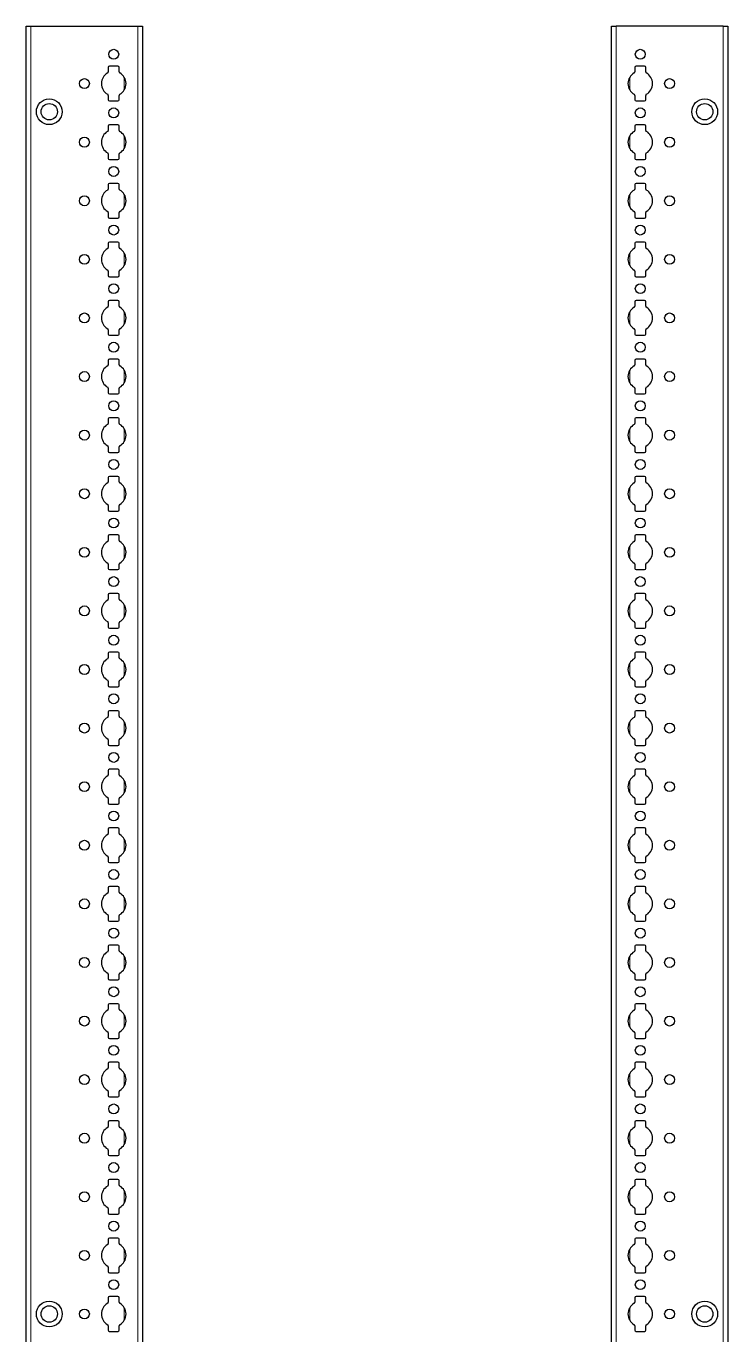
# Model space of a CAD drawing. Header units: millimetres. Extents: x -199 to 3061, y -2447 to 1507.
# Drawn here: x 2762 to 3061, y -311 to 247 of the extents above; entities that cross this region are included whole.
import ezdxf

# ---------------------------------------------------------------- set-up
doc = ezdxf.new("R2010")
doc.units = ezdxf.units.MM

msp = doc.modelspace()

# ---------------------------------------------------------------- linework, layer by layer
at = {"color": 7, "linetype": 'Continuous', "lineweight": 25}
for p, q in [((2761.56, -851.79), (2761.56, 247.21)), ((2761.56, 247.21), (2763.56, 247.21)), ((2763.56, 247.21), (2809.26, 247.21)), ((2809.26, 247.21), (2811.26, 247.21)), ((2811.26, 247.21), (2811.26, -851.79)), ((3011.26, -851.79), (3011.26, 247.21)), ((3011.26, 247.21), (3013.26, 247.21)), ((3058.96, 247.21), (3013.26, 247.21)), ((3058.96, 247.21), (3060.96, 247.21)), ((3060.96, 247.21), (3060.96, -851.79)), ((2796.61, 229.61), (2796.61, 227.73)), ((2800.71, 230.11), (2797.11, 230.11)), ((2801.21, 227.73), (2801.21, 229.61)), ((3021.31, 229.61), (3021.31, 227.73)), ((3025.41, 230.11), (3021.81, 230.11)), ((3025.91, 227.73), (3025.91, 229.61)), ((2796.61, 217.68), (2796.61, 215.81)), ((2797.11, 215.31), (2800.71, 215.31)), ((2801.21, 215.81), (2801.21, 217.68)), ((3021.31, 217.68), (3021.31, 215.81)), ((3021.81, 215.31), (3025.41, 215.31)), ((3025.91, 215.81), (3025.91, 217.68)), ((2796.61, 204.61), (2796.61, 202.73)), ((2800.71, 205.11), (2797.11, 205.11)), ((2801.21, 202.73), (2801.21, 204.61)), ((3021.31, 204.61), (3021.31, 202.73)), ((3025.41, 205.11), (3021.81, 205.11)), ((3025.91, 202.73), (3025.91, 204.61)), ((2796.61, 192.68), (2796.61, 190.81)), ((2797.11, 190.31), (2800.71, 190.31)), ((2801.21, 190.81), (2801.21, 192.68)), ((3021.31, 192.68), (3021.31, 190.81)), ((3021.81, 190.31), (3025.41, 190.31)), ((3025.91, 190.81), (3025.91, 192.68)), ((2796.61, 179.61), (2796.61, 177.73)), ((2800.71, 180.11), (2797.11, 180.11)), ((2801.21, 177.73), (2801.21, 179.61)), ((3021.31, 179.61), (3021.31, 177.73)), ((3025.41, 180.11), (3021.81, 180.11)), ((3025.91, 177.73), (3025.91, 179.61)), ((2796.61, 167.68), (2796.61, 165.81)), ((2801.21, 165.81), (2801.21, 167.68)), ((3021.31, 167.68), (3021.31, 165.81)), ((3025.91, 165.81), (3025.91, 167.68)), ((2797.11, 165.31), (2800.71, 165.31)), ((3021.81, 165.31), (3025.41, 165.31)), ((2796.61, 154.61), (2796.61, 152.73)), ((2800.71, 155.11), (2797.11, 155.11)), ((2801.21, 152.73), (2801.21, 154.61)), ((3021.31, 154.61), (3021.31, 152.73)), ((3025.41, 155.11), (3021.81, 155.11)), ((3025.91, 152.73), (3025.91, 154.61)), ((2796.61, 142.68), (2796.61, 140.81)), ((2797.11, 140.31), (2800.71, 140.31)), ((2801.21, 140.81), (2801.21, 142.68)), ((3021.31, 142.68), (3021.31, 140.81)), ((3021.81, 140.31), (3025.41, 140.31)), ((3025.91, 140.81), (3025.91, 142.68)), ((2796.61, 129.61), (2796.61, 127.73)), ((2800.71, 130.11), (2797.11, 130.11)), ((2801.21, 127.73), (2801.21, 129.61)), ((3021.31, 129.61), (3021.31, 127.73)), ((3025.41, 130.11), (3021.81, 130.11)), ((3025.91, 127.73), (3025.91, 129.61)), ((2796.61, 117.68), (2796.61, 115.81)), ((2801.21, 115.81), (2801.21, 117.68)), ((3021.31, 117.68), (3021.31, 115.81)), ((3025.91, 115.81), (3025.91, 117.68)), ((2797.11, 115.31), (2800.71, 115.31)), ((3021.81, 115.31), (3025.41, 115.31)), ((2796.61, 104.61), (2796.61, 102.73)), ((2800.71, 105.11), (2797.11, 105.11)), ((2801.21, 102.73), (2801.21, 104.61)), ((3021.31, 104.61), (3021.31, 102.73)), ((3025.41, 105.11), (3021.81, 105.11)), ((3025.91, 102.73), (3025.91, 104.61)), ((2796.61, 92.68), (2796.61, 90.81)), ((2797.11, 90.31), (2800.71, 90.31)), ((2801.21, 90.81), (2801.21, 92.68)), ((3021.31, 92.68), (3021.31, 90.81)), ((3021.81, 90.31), (3025.41, 90.31)), ((3025.91, 90.81), (3025.91, 92.68)), ((2796.61, 79.61), (2796.61, 77.73)), ((2800.71, 80.11), (2797.11, 80.11)), ((2801.21, 77.73), (2801.21, 79.61)), ((3021.31, 79.61), (3021.31, 77.73)), ((3025.41, 80.11), (3021.81, 80.11)), ((3025.91, 77.73), (3025.91, 79.61)), ((2796.61, 67.68), (2796.61, 65.81)), ((2801.21, 65.81), (2801.21, 67.68)), ((3021.31, 67.68), (3021.31, 65.81)), ((3025.91, 65.81), (3025.91, 67.68)), ((2797.11, 65.31), (2800.71, 65.31)), ((3021.81, 65.31), (3025.41, 65.31)), ((2796.61, 54.61), (2796.61, 52.73)), ((2800.71, 55.11), (2797.11, 55.11)), ((2801.21, 52.73), (2801.21, 54.61)), ((3021.31, 54.61), (3021.31, 52.73)), ((3025.41, 55.11), (3021.81, 55.11)), ((3025.91, 52.73), (3025.91, 54.61)), ((2796.61, 42.68), (2796.61, 40.81)), ((2797.11, 40.31), (2800.71, 40.31)), ((2801.21, 40.81), (2801.21, 42.68)), ((3021.31, 42.68), (3021.31, 40.81)), ((3021.81, 40.31), (3025.41, 40.31)), ((3025.91, 40.81), (3025.91, 42.68)), ((2796.61, 29.61), (2796.61, 27.73)), ((2800.71, 30.11), (2797.11, 30.11)), ((2801.21, 27.73), (2801.21, 29.61)), ((3021.31, 29.61), (3021.31, 27.73)), ((3025.41, 30.11), (3021.81, 30.11)), ((3025.91, 27.73), (3025.91, 29.61)), ((2796.61, 17.68), (2796.61, 15.81)), ((2801.21, 15.81), (2801.21, 17.68)), ((3021.31, 17.68), (3021.31, 15.81)), ((3025.91, 15.81), (3025.91, 17.68)), ((2797.11, 15.31), (2800.71, 15.31)), ((3021.81, 15.31), (3025.41, 15.31)), ((2796.61, 4.61), (2796.61, 2.73)), ((2800.71, 5.11), (2797.11, 5.11)), ((2801.21, 2.73), (2801.21, 4.61)), ((3021.31, 4.61), (3021.31, 2.73)), ((3025.41, 5.11), (3021.81, 5.11)), ((3025.91, 2.73), (3025.91, 4.61)), ((2796.61, -7.32), (2796.61, -9.19)), ((2797.11, -9.69), (2800.71, -9.69)), ((2801.21, -9.19), (2801.21, -7.32)), ((3021.31, -7.32), (3021.31, -9.19)), ((3021.81, -9.69), (3025.41, -9.69)), ((3025.91, -9.19), (3025.91, -7.32)), ((2796.61, -20.39), (2796.61, -22.27)), ((2800.71, -19.89), (2797.11, -19.89)), ((2801.21, -22.27), (2801.21, -20.39)), ((3021.31, -20.39), (3021.31, -22.27)), ((3025.41, -19.89), (3021.81, -19.89)), ((3025.91, -22.27), (3025.91, -20.39)), ((2796.61, -32.32), (2796.61, -34.19)), ((2801.21, -34.19), (2801.21, -32.32)), ((3021.31, -32.32), (3021.31, -34.19)), ((3025.91, -34.19), (3025.91, -32.32)), ((2797.11, -34.69), (2800.71, -34.69)), ((3021.81, -34.69), (3025.41, -34.69)), ((2796.61, -45.39), (2796.61, -47.27)), ((2800.71, -44.89), (2797.11, -44.89)), ((2801.21, -47.27), (2801.21, -45.39)), ((3021.31, -45.39), (3021.31, -47.27)), ((3025.41, -44.89), (3021.81, -44.89)), ((3025.91, -47.27), (3025.91, -45.39)), ((2796.61, -57.32), (2796.61, -59.19)), ((2797.11, -59.69), (2800.71, -59.69)), ((2801.21, -59.19), (2801.21, -57.32)), ((3021.31, -57.32), (3021.31, -59.19)), ((3021.81, -59.69), (3025.41, -59.69)), ((3025.91, -59.19), (3025.91, -57.32)), ((2796.61, -70.39), (2796.61, -72.27)), ((2800.71, -69.89), (2797.11, -69.89)), ((2801.21, -72.27), (2801.21, -70.39)), ((3021.31, -70.39), (3021.31, -72.27)), ((3025.41, -69.89), (3021.81, -69.89)), ((3025.91, -72.27), (3025.91, -70.39)), ((2796.61, -82.32), (2796.61, -84.19)), ((2801.21, -84.19), (2801.21, -82.32)), ((3021.31, -82.32), (3021.31, -84.19)), ((3025.91, -84.19), (3025.91, -82.32)), ((2797.11, -84.69), (2800.71, -84.69)), ((3021.81, -84.69), (3025.41, -84.69)), ((2800.71, -94.89), (2797.11, -94.89)), ((3025.41, -94.89), (3021.81, -94.89)), ((2796.61, -95.39), (2796.61, -97.27)), ((2801.21, -97.27), (2801.21, -95.39)), ((3021.31, -95.39), (3021.31, -97.27)), ((3025.91, -97.27), (3025.91, -95.39)), ((2796.61, -107.32), (2796.61, -109.19)), ((2797.11, -109.69), (2800.71, -109.69)), ((2801.21, -109.19), (2801.21, -107.32)), ((3021.31, -107.32), (3021.31, -109.19)), ((3021.81, -109.69), (3025.41, -109.69)), ((3025.91, -109.19), (3025.91, -107.32)), ((2796.61, -120.39), (2796.61, -122.27)), ((2800.71, -119.89), (2797.11, -119.89)), ((2801.21, -122.27), (2801.21, -120.39)), ((3021.31, -120.39), (3021.31, -122.27)), ((3025.41, -119.89), (3021.81, -119.89)), ((3025.91, -122.27), (3025.91, -120.39)), ((2796.61, -132.32), (2796.61, -134.19)), ((2801.21, -134.19), (2801.21, -132.32)), ((3021.31, -132.32), (3021.31, -134.19)), ((3025.91, -134.19), (3025.91, -132.32)), ((2797.11, -134.69), (2800.71, -134.69)), ((3021.81, -134.69), (3025.41, -134.69)), ((2800.71, -144.89), (2797.11, -144.89)), ((3025.41, -144.89), (3021.81, -144.89)), ((2796.61, -145.39), (2796.61, -147.27)), ((2801.21, -147.27), (2801.21, -145.39)), ((3021.31, -145.39), (3021.31, -147.27)), ((3025.91, -147.27), (3025.91, -145.39)), ((2796.61, -157.32), (2796.61, -159.19)), ((2797.11, -159.69), (2800.71, -159.69)), ((2801.21, -159.19), (2801.21, -157.32)), ((3021.31, -157.32), (3021.31, -159.19)), ((3021.81, -159.69), (3025.41, -159.69)), ((3025.91, -159.19), (3025.91, -157.32)), ((2796.61, -170.39), (2796.61, -172.27)), ((2800.71, -169.89), (2797.11, -169.89)), ((2801.21, -172.27), (2801.21, -170.39)), ((3021.31, -170.39), (3021.31, -172.27)), ((3025.41, -169.89), (3021.81, -169.89)), ((3025.91, -172.27), (3025.91, -170.39)), ((2796.61, -182.32), (2796.61, -184.19)), ((2801.21, -184.19), (2801.21, -182.32)), ((3021.31, -182.32), (3021.31, -184.19)), ((3025.91, -184.19), (3025.91, -182.32)), ((2797.11, -184.69), (2800.71, -184.69)), ((3021.81, -184.69), (3025.41, -184.69)), ((2796.61, -195.39), (2796.61, -197.27)), ((2800.71, -194.89), (2797.11, -194.89)), ((2801.21, -197.27), (2801.21, -195.39)), ((3021.31, -195.39), (3021.31, -197.27)), ((3025.41, -194.89), (3021.81, -194.89)), ((3025.91, -197.27), (3025.91, -195.39)), ((2796.61, -207.32), (2796.61, -209.19)), ((2797.11, -209.69), (2800.71, -209.69)), ((2801.21, -209.19), (2801.21, -207.32)), ((3021.31, -207.32), (3021.31, -209.19)), ((3021.81, -209.69), (3025.41, -209.69)), ((3025.91, -209.19), (3025.91, -207.32)), ((2796.61, -220.39), (2796.61, -222.27)), ((2800.71, -219.89), (2797.11, -219.89)), ((2801.21, -222.27), (2801.21, -220.39)), ((3021.31, -220.39), (3021.31, -222.27)), ((3025.41, -219.89), (3021.81, -219.89)), ((3025.91, -222.27), (3025.91, -220.39)), ((2796.61, -232.32), (2796.61, -234.19)), ((2801.21, -234.19), (2801.21, -232.32)), ((3021.31, -232.32), (3021.31, -234.19)), ((3025.91, -234.19), (3025.91, -232.32)), ((2797.11, -234.69), (2800.71, -234.69)), ((3021.81, -234.69), (3025.41, -234.69)), ((2796.61, -245.39), (2796.61, -247.27)), ((2800.71, -244.89), (2797.11, -244.89)), ((2801.21, -247.27), (2801.21, -245.39)), ((3021.31, -245.39), (3021.31, -247.27)), ((3025.41, -244.89), (3021.81, -244.89)), ((3025.91, -247.27), (3025.91, -245.39)), ((2796.61, -257.32), (2796.61, -259.19)), ((2797.11, -259.69), (2800.71, -259.69)), ((2801.21, -259.19), (2801.21, -257.32)), ((3021.31, -257.32), (3021.31, -259.19)), ((3021.81, -259.69), (3025.41, -259.69)), ((3025.91, -259.19), (3025.91, -257.32)), ((2796.61, -270.39), (2796.61, -272.27)), ((2800.71, -269.89), (2797.11, -269.89)), ((2801.21, -272.27), (2801.21, -270.39)), ((3021.31, -270.39), (3021.31, -272.27)), ((3025.41, -269.89), (3021.81, -269.89)), ((3025.91, -272.27), (3025.91, -270.39)), ((2796.61, -282.32), (2796.61, -284.19)), ((2797.11, -284.69), (2800.71, -284.69)), ((2801.21, -284.19), (2801.21, -282.32)), ((3021.31, -282.32), (3021.31, -284.19)), ((3021.81, -284.69), (3025.41, -284.69)), ((3025.91, -284.19), (3025.91, -282.32)), ((2796.61, -295.39), (2796.61, -297.27)), ((2800.71, -294.89), (2797.11, -294.89)), ((2801.21, -297.27), (2801.21, -295.39)), ((3021.31, -295.39), (3021.31, -297.27)), ((3025.41, -294.89), (3021.81, -294.89)), ((3025.91, -297.27), (3025.91, -295.39)), ((2796.61, -307.32), (2796.61, -309.19)), ((2797.11, -309.69), (2800.71, -309.69)), ((2801.21, -309.19), (2801.21, -307.32)), ((3021.31, -307.32), (3021.31, -309.19)), ((3021.81, -309.69), (3025.41, -309.69)), ((3025.91, -309.19), (3025.91, -307.32))]:
    msp.add_line(p, q, dxfattribs=at)
at = {"color": 8, "linetype": 'Continuous', "lineweight": 18}
for p, q in [((2763.56, 247.21), (2763.56, -851.79)), ((2809.26, -851.79), (2809.26, 247.21)), ((3013.26, 247.21), (3013.26, -851.79)), ((3058.96, -851.79), (3058.96, 247.21)), ((2803.41, 220), (2803.41, 225.41)), ((3019.11, 225.41), (3019.11, 220)), ((2803.41, 195), (2803.41, 200.41)), ((3019.11, 200.41), (3019.11, 195)), ((2803.41, 170), (2803.41, 175.41)), ((3019.11, 175.41), (3019.11, 170)), ((2803.41, 145), (2803.41, 150.41)), ((3019.11, 150.41), (3019.11, 145)), ((2803.41, 120), (2803.41, 125.41)), ((3019.11, 125.41), (3019.11, 120)), ((2803.41, 95), (2803.41, 100.41)), ((3019.11, 100.41), (3019.11, 95)), ((2803.41, 70), (2803.41, 75.41)), ((3019.11, 75.41), (3019.11, 70)), ((2803.41, 45), (2803.41, 50.41)), ((3019.11, 50.41), (3019.11, 45)), ((2803.41, 20), (2803.41, 25.41)), ((3019.11, 25.41), (3019.11, 20)), ((2803.41, -5), (2803.41, 0.41)), ((3019.11, 0.41), (3019.11, -5)), ((2803.41, -30), (2803.41, -24.59)), ((3019.11, -24.59), (3019.11, -30)), ((2803.41, -55), (2803.41, -49.59)), ((3019.11, -49.59), (3019.11, -55)), ((2803.41, -80), (2803.41, -74.59)), ((3019.11, -74.59), (3019.11, -80)), ((2803.41, -105), (2803.41, -99.59)), ((3019.11, -99.59), (3019.11, -105)), ((2803.41, -130), (2803.41, -124.59)), ((3019.11, -124.59), (3019.11, -130)), ((2803.41, -155), (2803.41, -149.59)), ((3019.11, -149.59), (3019.11, -155)), ((2803.41, -180), (2803.41, -174.59)), ((3019.11, -174.59), (3019.11, -180)), ((2803.41, -205), (2803.41, -199.59)), ((3019.11, -199.59), (3019.11, -205)), ((2803.41, -230), (2803.41, -224.59)), ((3019.11, -224.59), (3019.11, -230)), ((2803.41, -255), (2803.41, -249.59)), ((3019.11, -249.59), (3019.11, -255)), ((2803.41, -280), (2803.41, -274.59)), ((3019.11, -274.59), (3019.11, -280)), ((2803.41, -305), (2803.41, -299.59)), ((3019.11, -299.59), (3019.11, -305))]:
    msp.add_line(p, q, dxfattribs=at)
at = {"color": 7, "linetype": 'Continuous', "lineweight": 25}
for centre, radius in [((2798.91, 235.21), 2.12), ((3023.61, 235.21), 2.12), ((2786.41, 222.71), 2.12), ((3036.11, 222.71), 2.12), ((2771.41, 210.71), 5.5), ((2771.41, 210.71), 3.5), ((2798.91, 210.21), 2.12), ((3023.61, 210.21), 2.12), ((3051.11, 210.71), 5.5), ((3051.11, 210.71), 3.5), ((2786.41, 197.71), 2.12), ((3036.11, 197.71), 2.12), ((2798.91, 185.21), 2.12), ((3023.61, 185.21), 2.12), ((2786.41, 172.71), 2.12), ((3036.11, 172.71), 2.12), ((2798.91, 160.21), 2.12), ((3023.61, 160.21), 2.12), ((2786.41, 147.71), 2.12), ((3036.11, 147.71), 2.12), ((2798.91, 135.21), 2.12), ((3023.61, 135.21), 2.12), ((2786.41, 122.71), 2.12), ((3036.11, 122.71), 2.12), ((2798.91, 110.21), 2.12), ((3023.61, 110.21), 2.12), ((2786.41, 97.71), 2.12), ((3036.11, 97.71), 2.12), ((2798.91, 85.21), 2.12), ((3023.61, 85.21), 2.12), ((2786.41, 72.71), 2.12), ((3036.11, 72.71), 2.12), ((2798.91, 60.21), 2.12), ((3023.61, 60.21), 2.12), ((2786.41, 47.71), 2.12), ((3036.11, 47.71), 2.12), ((2798.91, 35.21), 2.12), ((3023.61, 35.21), 2.12), ((2786.41, 22.71), 2.12), ((3036.11, 22.71), 2.12), ((2798.91, 10.21), 2.12), ((3023.61, 10.21), 2.12), ((2786.41, -2.29), 2.12), ((3036.11, -2.29), 2.12), ((2798.91, -14.79), 2.12), ((3023.61, -14.79), 2.12), ((2786.41, -27.29), 2.12), ((3036.11, -27.29), 2.12), ((2798.91, -39.79), 2.12), ((3023.61, -39.79), 2.12), ((2786.41, -52.29), 2.12), ((3036.11, -52.29), 2.12), ((2798.91, -64.79), 2.12), ((3023.61, -64.79), 2.12), ((2786.41, -77.29), 2.12), ((3036.11, -77.29), 2.12), ((2798.91, -89.79), 2.12), ((3023.61, -89.79), 2.12), ((2786.41, -102.29), 2.12), ((3036.11, -102.29), 2.12), ((2798.91, -114.79), 2.12), ((3023.61, -114.79), 2.12), ((2786.41, -127.29), 2.12), ((3036.11, -127.29), 2.12), ((2798.91, -139.79), 2.12), ((3023.61, -139.79), 2.12), ((2786.41, -152.29), 2.12), ((3036.11, -152.29), 2.12), ((2798.91, -164.79), 2.12), ((3023.61, -164.79), 2.12), ((2786.41, -177.29), 2.12), ((3036.11, -177.29), 2.12), ((2798.91, -189.79), 2.12), ((3023.61, -189.79), 2.12), ((2786.41, -202.29), 2.12), ((3036.11, -202.29), 2.12), ((2798.91, -214.79), 2.12), ((3023.61, -214.79), 2.12), ((2786.41, -227.29), 2.12), ((3036.11, -227.29), 2.12), ((2798.91, -239.79), 2.12), ((3023.61, -239.79), 2.12), ((2786.41, -252.29), 2.12), ((3036.11, -252.29), 2.12), ((2798.91, -264.79), 2.12), ((3023.61, -264.79), 2.12), ((2786.41, -277.29), 2.12), ((3036.11, -277.29), 2.12), ((2798.91, -289.79), 2.12), ((3023.61, -289.79), 2.12), ((2771.41, -302.29), 5.5), ((2771.41, -302.29), 3.5), ((2786.41, -302.29), 2.12), ((3036.11, -302.29), 2.12), ((3051.11, -302.29), 5.5), ((3051.11, -302.29), 3.5)]:
    msp.add_circle(centre, radius, dxfattribs=at)
for centre, radius, start, end in [((2797.11, 229.61), 0.5, 90, 180), ((2800.71, 229.61), 0.5, 0, 90), ((3021.81, 229.61), 0.5, 90, 180), ((3025.41, 229.61), 0.5, 360, 90), ((2798.91, 222.71), 5.25, 119.1407, 240.8593), ((2796.11, 227.73), 0.5, 299.1407, 0), ((2801.71, 227.73), 0.5, 180, 240.8593), ((2798.91, 222.71), 5.25, 299.1407, 60.8593), ((3023.61, 222.71), 5.25, 119.1407, 240.8593), ((3020.81, 227.73), 0.5, 299.1407, 0), ((3026.41, 227.73), 0.5, 180, 240.8593), ((3023.61, 222.71), 5.25, 299.1407, 60.8593), ((2796.11, 217.68), 0.5, 0, 60.8593), ((2801.71, 217.68), 0.5, 119.1407, 180), ((3020.81, 217.68), 0.5, 0, 60.8593), ((3026.41, 217.68), 0.5, 119.1407, 180), ((2797.11, 215.81), 0.5, 180, 270), ((2800.71, 215.81), 0.5, 270, 0), ((3021.81, 215.81), 0.5, 180, 270), ((3025.41, 215.81), 0.5, 270, 0), ((2798.91, 197.71), 5.25, 119.1407, 240.8593), ((2796.11, 202.73), 0.5, 299.1407, 0), ((2797.11, 204.61), 0.5, 90, 180), ((2800.71, 204.61), 0.5, 0, 90), ((2801.71, 202.73), 0.5, 180, 240.8593), ((2798.91, 197.71), 5.25, 299.1407, 60.8593), ((3023.61, 197.71), 5.25, 119.1407, 240.8593), ((3020.81, 202.73), 0.5, 299.1407, 0), ((3021.81, 204.61), 0.5, 90, 180), ((3025.41, 204.61), 0.5, 0, 90), ((3026.41, 202.73), 0.5, 180, 240.8593), ((3023.61, 197.71), 5.25, 299.1407, 60.8593), ((2796.11, 192.68), 0.5, 0, 60.8593), ((2797.11, 190.81), 0.5, 180, 270), ((2800.71, 190.81), 0.5, 270, 0), ((2801.71, 192.68), 0.5, 119.1407, 180), ((3020.81, 192.68), 0.5, 0, 60.8593), ((3021.81, 190.81), 0.5, 180, 270), ((3025.41, 190.81), 0.5, 270, 0), ((3026.41, 192.68), 0.5, 119.1407, 180), ((2797.11, 179.61), 0.5, 90, 180), ((2800.71, 179.61), 0.5, 360, 90), ((3021.81, 179.61), 0.5, 90, 180), ((3025.41, 179.61), 0.5, 0, 90), ((2798.91, 172.71), 5.25, 119.1407, 240.8593), ((2796.11, 177.73), 0.5, 299.1407, 0), ((2801.71, 177.73), 0.5, 180, 240.8593), ((2798.91, 172.71), 5.25, 299.1407, 60.8593), ((3023.61, 172.71), 5.25, 119.1407, 240.8593), ((3020.81, 177.73), 0.5, 299.1407, 0), ((3026.41, 177.73), 0.5, 180, 240.8593), ((3023.61, 172.71), 5.25, 299.1407, 60.8593), ((2796.11, 167.68), 0.5, 0, 60.8593), ((2801.71, 167.68), 0.5, 119.1407, 180), ((3020.81, 167.68), 0.5, 0, 60.8593), ((3026.41, 167.68), 0.5, 119.1407, 180), ((2797.11, 165.81), 0.5, 180, 270), ((2800.71, 165.81), 0.5, 270, 0), ((3021.81, 165.81), 0.5, 180, 270), ((3025.41, 165.81), 0.5, 270, 0), ((2798.91, 147.71), 5.25, 119.1407, 240.8593), ((2796.11, 152.73), 0.5, 299.1407, 0), ((2797.11, 154.61), 0.5, 90, 180), ((2800.71, 154.61), 0.5, 360, 90), ((2801.71, 152.73), 0.5, 180, 240.8593), ((2798.91, 147.71), 5.25, 299.1407, 60.8593), ((3023.61, 147.71), 5.25, 119.1407, 240.8593), ((3020.81, 152.73), 0.5, 299.1407, 0), ((3021.81, 154.61), 0.5, 90, 180), ((3025.41, 154.61), 0.5, 0, 90), ((3026.41, 152.73), 0.5, 180, 240.8593), ((3023.61, 147.71), 5.25, 299.1407, 60.8593), ((2796.11, 142.68), 0.5, 0, 60.8593), ((2797.11, 140.81), 0.5, 180, 270), ((2800.71, 140.81), 0.5, 270, 0), ((2801.71, 142.68), 0.5, 119.1407, 180), ((3020.81, 142.68), 0.5, 0, 60.8593), ((3021.81, 140.81), 0.5, 180, 270), ((3025.41, 140.81), 0.5, 270, 0), ((3026.41, 142.68), 0.5, 119.1407, 180), ((2797.11, 129.61), 0.5, 90, 180), ((2800.71, 129.61), 0.5, 0, 90), ((3021.81, 129.61), 0.5, 90, 180), ((3025.41, 129.61), 0.5, 0, 90), ((2798.91, 122.71), 5.25, 119.1407, 240.8593), ((2796.11, 127.73), 0.5, 299.1407, 0), ((2801.71, 127.73), 0.5, 180, 240.8593), ((2798.91, 122.71), 5.25, 299.1407, 60.8593), ((3023.61, 122.71), 5.25, 119.1407, 240.8593), ((3020.81, 127.73), 0.5, 299.1407, 0), ((3026.41, 127.73), 0.5, 180, 240.8593), ((3023.61, 122.71), 5.25, 299.1407, 60.8593), ((2796.11, 117.68), 0.5, 0, 60.8593), ((2801.71, 117.68), 0.5, 119.1407, 180), ((3020.81, 117.68), 0.5, 0, 60.8593), ((3026.41, 117.68), 0.5, 119.1407, 180), ((2797.11, 115.81), 0.5, 180, 270), ((2800.71, 115.81), 0.5, 270, 0), ((3021.81, 115.81), 0.5, 180, 270), ((3025.41, 115.81), 0.5, 270, 0), ((2798.91, 97.71), 5.25, 119.1407, 240.8593), ((2796.11, 102.73), 0.5, 299.1407, 0), ((2797.11, 104.61), 0.5, 90, 180), ((2800.71, 104.61), 0.5, 0, 90), ((2801.71, 102.73), 0.5, 180, 240.8593), ((2798.91, 97.71), 5.25, 299.1407, 60.8593), ((3023.61, 97.71), 5.25, 119.1407, 240.8593), ((3020.81, 102.73), 0.5, 299.1407, 0), ((3021.81, 104.61), 0.5, 90, 180), ((3025.41, 104.61), 0.5, 0, 90), ((3026.41, 102.73), 0.5, 180, 240.8593), ((3023.61, 97.71), 5.25, 299.1407, 60.8593), ((2796.11, 92.68), 0.5, 0, 60.8593), ((2797.11, 90.81), 0.5, 180, 270), ((2800.71, 90.81), 0.5, 270, 0), ((2801.71, 92.68), 0.5, 119.1407, 180), ((3020.81, 92.68), 0.5, 0, 60.8593), ((3021.81, 90.81), 0.5, 180, 270), ((3025.41, 90.81), 0.5, 270, 0), ((3026.41, 92.68), 0.5, 119.1407, 180), ((2797.11, 79.61), 0.5, 90, 180), ((2800.71, 79.61), 0.5, 0, 90), ((3021.81, 79.61), 0.5, 90, 180), ((3025.41, 79.61), 0.5, 0, 90), ((2798.91, 72.71), 5.25, 119.1407, 240.8593), ((2796.11, 77.73), 0.5, 299.1407, 0), ((2801.71, 77.73), 0.5, 180, 240.8593), ((2798.91, 72.71), 5.25, 299.1407, 60.8593), ((3023.61, 72.71), 5.25, 119.1407, 240.8593), ((3020.81, 77.73), 0.5, 299.1407, 0), ((3026.41, 77.73), 0.5, 180, 240.8593), ((3023.61, 72.71), 5.25, 299.1407, 60.8593), ((2796.11, 67.68), 0.5, 0, 60.8593), ((2801.71, 67.68), 0.5, 119.1407, 180), ((3020.81, 67.68), 0.5, 0, 60.8593), ((3026.41, 67.68), 0.5, 119.1407, 180), ((2797.11, 65.81), 0.5, 180, 270), ((2800.71, 65.81), 0.5, 270, 0), ((3021.81, 65.81), 0.5, 180, 270), ((3025.41, 65.81), 0.5, 270, 0), ((2798.91, 47.71), 5.25, 119.1407, 240.8593), ((2796.11, 52.73), 0.5, 299.1407, 0), ((2797.11, 54.61), 0.5, 90, 180), ((2800.71, 54.61), 0.5, 0, 90), ((2801.71, 52.73), 0.5, 180, 240.8593), ((2798.91, 47.71), 5.25, 299.1407, 60.8593), ((3023.61, 47.71), 5.25, 119.1407, 240.8593), ((3020.81, 52.73), 0.5, 299.1407, 0), ((3021.81, 54.61), 0.5, 90, 180), ((3025.41, 54.61), 0.5, 360, 90), ((3026.41, 52.73), 0.5, 180, 240.8593), ((3023.61, 47.71), 5.25, 299.1407, 60.8593), ((2796.11, 42.68), 0.5, 0, 60.8593), ((2797.11, 40.81), 0.5, 180, 270), ((2800.71, 40.81), 0.5, 270, 0), ((2801.71, 42.68), 0.5, 119.1407, 180), ((3020.81, 42.68), 0.5, 0, 60.8593), ((3021.81, 40.81), 0.5, 180, 270), ((3025.41, 40.81), 0.5, 270, 0), ((3026.41, 42.68), 0.5, 119.1407, 180), ((2797.11, 29.61), 0.5, 90, 180), ((2800.71, 29.61), 0.5, 0, 90), ((3021.81, 29.61), 0.5, 90, 180), ((3025.41, 29.61), 0.5, 0, 90), ((2798.91, 22.71), 5.25, 119.1407, 240.8593), ((2796.11, 27.73), 0.5, 299.1407, 0), ((2801.71, 27.73), 0.5, 180, 240.8593), ((2798.91, 22.71), 5.25, 299.1407, 60.8593), ((3023.61, 22.71), 5.25, 119.1407, 240.8593), ((3020.81, 27.73), 0.5, 299.1407, 0), ((3026.41, 27.73), 0.5, 180, 240.8593), ((3023.61, 22.71), 5.25, 299.1407, 60.8593), ((2796.11, 17.68), 0.5, 0, 60.8593), ((2801.71, 17.68), 0.5, 119.1407, 180), ((3020.81, 17.68), 0.5, 0, 60.8593), ((3026.41, 17.68), 0.5, 119.1407, 180), ((2797.11, 15.81), 0.5, 180, 270), ((2800.71, 15.81), 0.5, 270, 0), ((3021.81, 15.81), 0.5, 180, 270), ((3025.41, 15.81), 0.5, 270, 0), ((2798.91, -2.29), 5.25, 119.1407, 240.8593), ((2796.11, 2.73), 0.5, 299.1407, 0), ((2797.11, 4.61), 0.5, 90, 180), ((2800.71, 4.61), 0.5, 0, 90), ((2801.71, 2.73), 0.5, 180, 240.8593), ((2798.91, -2.29), 5.25, 299.1407, 60.8593), ((3023.61, -2.29), 5.25, 119.1407, 240.8593), ((3020.81, 2.73), 0.5, 299.1407, 0), ((3021.81, 4.61), 0.5, 90, 180), ((3025.41, 4.61), 0.5, 0, 90), ((3026.41, 2.73), 0.5, 180, 240.8593), ((3023.61, -2.29), 5.25, 299.1407, 60.8593), ((2796.11, -7.32), 0.5, 0, 60.8593), ((2797.11, -9.19), 0.5, 180, 270), ((2800.71, -9.19), 0.5, 270, 0), ((2801.71, -7.32), 0.5, 119.1407, 180), ((3020.81, -7.32), 0.5, 0, 60.8593), ((3021.81, -9.19), 0.5, 180, 270), ((3025.41, -9.19), 0.5, 270, 0), ((3026.41, -7.32), 0.5, 119.1407, 180), ((2796.11, -22.27), 0.5, 299.1407, 0), ((2797.11, -20.39), 0.5, 90, 180), ((2800.71, -20.39), 0.5, 0, 90), ((2801.71, -22.27), 0.5, 180, 240.8593), ((3020.81, -22.27), 0.5, 299.1407, 0), ((3021.81, -20.39), 0.5, 90, 180), ((3025.41, -20.39), 0.5, 0, 90), ((3026.41, -22.27), 0.5, 180, 240.8593), ((2798.91, -27.29), 5.25, 119.1407, 240.8593), ((2798.91, -27.29), 5.25, 299.1407, 60.8593), ((3023.61, -27.29), 5.25, 119.1407, 240.8593), ((3023.61, -27.29), 5.25, 299.1407, 60.8593), ((2796.11, -32.32), 0.5, 0, 60.8593), ((2801.71, -32.32), 0.5, 119.1407, 180), ((3020.81, -32.32), 0.5, 0, 60.8593), ((3026.41, -32.32), 0.5, 119.1407, 180), ((2797.11, -34.19), 0.5, 180, 270), ((2800.71, -34.19), 0.5, 270, 0), ((3021.81, -34.19), 0.5, 180, 270), ((3025.41, -34.19), 0.5, 270, 0), ((2798.91, -52.29), 5.25, 119.1407, 240.8593), ((2796.11, -47.27), 0.5, 299.1407, 0), ((2797.11, -45.39), 0.5, 90, 180), ((2800.71, -45.39), 0.5, 0, 90), ((2801.71, -47.27), 0.5, 180, 240.8593), ((2798.91, -52.29), 5.25, 299.1407, 60.8593), ((3023.61, -52.29), 5.25, 119.1407, 240.8593), ((3020.81, -47.27), 0.5, 299.1407, 0), ((3021.81, -45.39), 0.5, 90, 180), ((3025.41, -45.39), 0.5, 0, 90), ((3026.41, -47.27), 0.5, 180, 240.8593), ((3023.61, -52.29), 5.25, 299.1407, 60.8593), ((2796.11, -57.32), 0.5, 0, 60.8593), ((2797.11, -59.19), 0.5, 180, 270), ((2800.71, -59.19), 0.5, 270, 0), ((2801.71, -57.32), 0.5, 119.1407, 180), ((3020.81, -57.32), 0.5, 0, 60.8593), ((3021.81, -59.19), 0.5, 180, 270), ((3025.41, -59.19), 0.5, 270, 0), ((3026.41, -57.32), 0.5, 119.1407, 180), ((2796.11, -72.27), 0.5, 299.1407, 0), ((2797.11, -70.39), 0.5, 90, 180), ((2800.71, -70.39), 0.5, 0, 90), ((2801.71, -72.27), 0.5, 180, 240.8593), ((3020.81, -72.27), 0.5, 299.1407, 0), ((3021.81, -70.39), 0.5, 90, 180), ((3025.41, -70.39), 0.5, 0, 90), ((3026.41, -72.27), 0.5, 180, 240.8593), ((2798.91, -77.29), 5.25, 119.1407, 240.8593), ((2798.91, -77.29), 5.25, 299.1407, 60.8593), ((3023.61, -77.29), 5.25, 119.1407, 240.8593), ((3023.61, -77.29), 5.25, 299.1407, 60.8593), ((2796.11, -82.32), 0.5, 0, 60.8593), ((2801.71, -82.32), 0.5, 119.1407, 180), ((3020.81, -82.32), 0.5, 0, 60.8593), ((3026.41, -82.32), 0.5, 119.1407, 180), ((2797.11, -84.19), 0.5, 180, 270), ((2800.71, -84.19), 0.5, 270, 0), ((3021.81, -84.19), 0.5, 180, 270), ((3025.41, -84.19), 0.5, 270, 0), ((2797.11, -95.39), 0.5, 90, 180), ((2800.71, -95.39), 0.5, 0, 90), ((3021.81, -95.39), 0.5, 90, 180), ((3025.41, -95.39), 0.5, 0, 90), ((2798.91, -102.29), 5.25, 119.1407, 240.8593), ((2796.11, -97.27), 0.5, 299.1407, 0), ((2801.71, -97.27), 0.5, 180, 240.8593), ((2798.91, -102.29), 5.25, 299.1407, 60.8593), ((3023.61, -102.29), 5.25, 119.1407, 240.8593), ((3020.81, -97.27), 0.5, 299.1407, 0), ((3026.41, -97.27), 0.5, 180, 240.8593), ((3023.61, -102.29), 5.25, 299.1407, 60.8593), ((2796.11, -107.32), 0.5, 0, 60.8593), ((2797.11, -109.19), 0.5, 180, 270), ((2800.71, -109.19), 0.5, 270, 0), ((2801.71, -107.32), 0.5, 119.1407, 180), ((3020.81, -107.32), 0.5, 0, 60.8593), ((3021.81, -109.19), 0.5, 180, 270), ((3025.41, -109.19), 0.5, 270, 0), ((3026.41, -107.32), 0.5, 119.1407, 180), ((2798.91, -127.29), 5.25, 119.1407, 240.8593), ((2796.11, -122.27), 0.5, 299.1407, 0), ((2797.11, -120.39), 0.5, 90, 180), ((2800.71, -120.39), 0.5, 0, 90), ((2801.71, -122.27), 0.5, 180, 240.8593), ((2798.91, -127.29), 5.25, 299.1407, 60.8593), ((3023.61, -127.29), 5.25, 119.1407, 240.8593), ((3020.81, -122.27), 0.5, 299.1407, 0), ((3021.81, -120.39), 0.5, 90, 180), ((3025.41, -120.39), 0.5, 0, 90), ((3026.41, -122.27), 0.5, 180, 240.8593), ((3023.61, -127.29), 5.25, 299.1407, 60.8593), ((2796.11, -132.32), 0.5, 0, 60.8593), ((2801.71, -132.32), 0.5, 119.1407, 180), ((3020.81, -132.32), 0.5, 0, 60.8593), ((3026.41, -132.32), 0.5, 119.1407, 180), ((2797.11, -134.19), 0.5, 180, 270), ((2800.71, -134.19), 0.5, 270, 0), ((3021.81, -134.19), 0.5, 180, 270), ((3025.41, -134.19), 0.5, 270, 0), ((2797.11, -145.39), 0.5, 90, 180), ((2800.71, -145.39), 0.5, 0, 90), ((3021.81, -145.39), 0.5, 90, 180), ((3025.41, -145.39), 0.5, 0, 90), ((2798.91, -152.29), 5.25, 119.1407, 240.8593), ((2796.11, -147.27), 0.5, 299.1407, 0), ((2801.71, -147.27), 0.5, 180, 240.8593), ((2798.91, -152.29), 5.25, 299.1407, 60.8593), ((3023.61, -152.29), 5.25, 119.1407, 240.8593), ((3020.81, -147.27), 0.5, 299.1407, 0), ((3026.41, -147.27), 0.5, 180, 240.8593), ((3023.61, -152.29), 5.25, 299.1407, 60.8593), ((2796.11, -157.32), 0.5, 0, 60.8593), ((2797.11, -159.19), 0.5, 180, 270), ((2800.71, -159.19), 0.5, 270, 0), ((2801.71, -157.32), 0.5, 119.1407, 180), ((3020.81, -157.32), 0.5, 0, 60.8593), ((3021.81, -159.19), 0.5, 180, 270), ((3025.41, -159.19), 0.5, 270, 0), ((3026.41, -157.32), 0.5, 119.1407, 180), ((2798.91, -177.29), 5.25, 119.1407, 240.8593), ((2796.11, -172.27), 0.5, 299.1407, 0), ((2797.11, -170.39), 0.5, 90, 180), ((2800.71, -170.39), 0.5, 0, 90), ((2801.71, -172.27), 0.5, 180, 240.8593), ((2798.91, -177.29), 5.25, 299.1407, 60.8593), ((3023.61, -177.29), 5.25, 119.1407, 240.8593), ((3020.81, -172.27), 0.5, 299.1407, 0), ((3021.81, -170.39), 0.5, 90, 180), ((3025.41, -170.39), 0.5, 0, 90), ((3026.41, -172.27), 0.5, 180, 240.8593), ((3023.61, -177.29), 5.25, 299.1407, 60.8593), ((2796.11, -182.32), 0.5, 0, 60.8593), ((2797.11, -184.19), 0.5, 180, 270), ((2800.71, -184.19), 0.5, 270, 0), ((2801.71, -182.32), 0.5, 119.1407, 180), ((3020.81, -182.32), 0.5, 0, 60.8593), ((3021.81, -184.19), 0.5, 180, 270), ((3025.41, -184.19), 0.5, 270, 0), ((3026.41, -182.32), 0.5, 119.1407, 180), ((2797.11, -195.39), 0.5, 90, 180), ((2800.71, -195.39), 0.5, 0, 90), ((3021.81, -195.39), 0.5, 90, 180), ((3025.41, -195.39), 0.5, 0, 90), ((2798.91, -202.29), 5.25, 119.1407, 240.8593), ((2796.11, -197.27), 0.5, 299.1407, 0), ((2801.71, -197.27), 0.5, 180, 240.8593), ((2798.91, -202.29), 5.25, 299.1407, 60.8593), ((3023.61, -202.29), 5.25, 119.1407, 240.8593), ((3020.81, -197.27), 0.5, 299.1407, 0), ((3026.41, -197.27), 0.5, 180, 240.8593), ((3023.61, -202.29), 5.25, 299.1407, 60.8593), ((2796.11, -207.32), 0.5, 0, 60.8593), ((2797.11, -209.19), 0.5, 180, 270), ((2800.71, -209.19), 0.5, 270, 0), ((2801.71, -207.32), 0.5, 119.1407, 180), ((3020.81, -207.32), 0.5, 0, 60.8593), ((3021.81, -209.19), 0.5, 180, 270), ((3025.41, -209.19), 0.5, 270, 0), ((3026.41, -207.32), 0.5, 119.1407, 180), ((2798.91, -227.29), 5.25, 119.1407, 240.8593), ((2796.11, -222.27), 0.5, 299.1407, 0), ((2797.11, -220.39), 0.5, 90, 180), ((2800.71, -220.39), 0.5, 0, 90), ((2801.71, -222.27), 0.5, 180, 240.8593), ((2798.91, -227.29), 5.25, 299.1407, 60.8593), ((3023.61, -227.29), 5.25, 119.1407, 240.8593), ((3020.81, -222.27), 0.5, 299.1407, 0), ((3021.81, -220.39), 0.5, 90, 180), ((3025.41, -220.39), 0.5, 0, 90), ((3026.41, -222.27), 0.5, 180, 240.8593), ((3023.61, -227.29), 5.25, 299.1407, 60.8593), ((2796.11, -232.32), 0.5, 0, 60.8593), ((2797.11, -234.19), 0.5, 180, 270), ((2800.71, -234.19), 0.5, 270, 0), ((2801.71, -232.32), 0.5, 119.1407, 180), ((3020.81, -232.32), 0.5, 0, 60.8593), ((3021.81, -234.19), 0.5, 180, 270), ((3025.41, -234.19), 0.5, 270, 0), ((3026.41, -232.32), 0.5, 119.1407, 180), ((2797.11, -245.39), 0.5, 90, 180), ((2800.71, -245.39), 0.5, 0, 90), ((3021.81, -245.39), 0.5, 90, 180), ((3025.41, -245.39), 0.5, 0, 90), ((2798.91, -252.29), 5.25, 119.1407, 240.8593), ((2796.11, -247.27), 0.5, 299.1407, 0), ((2801.71, -247.27), 0.5, 180, 240.8593), ((2798.91, -252.29), 5.25, 299.1407, 60.8593), ((3023.61, -252.29), 5.25, 119.1407, 240.8593), ((3020.81, -247.27), 0.5, 299.1407, 0), ((3026.41, -247.27), 0.5, 180, 240.8593), ((3023.61, -252.29), 5.25, 299.1407, 60.8593), ((2796.11, -257.32), 0.5, 0, 60.8593), ((2797.11, -259.19), 0.5, 180, 270), ((2800.71, -259.19), 0.5, 270, 0), ((2801.71, -257.32), 0.5, 119.1407, 180), ((3020.81, -257.32), 0.5, 0, 60.8593), ((3021.81, -259.19), 0.5, 180, 270), ((3025.41, -259.19), 0.5, 270, 0), ((3026.41, -257.32), 0.5, 119.1407, 180), ((2798.91, -277.29), 5.25, 119.1407, 240.8593), ((2796.11, -272.27), 0.5, 299.1407, 0), ((2797.11, -270.39), 0.5, 90, 180), ((2800.71, -270.39), 0.5, 0, 90), ((2801.71, -272.27), 0.5, 180, 240.8593), ((2798.91, -277.29), 5.25, 299.1407, 60.8593), ((3023.61, -277.29), 5.25, 119.1407, 240.8593), ((3020.81, -272.27), 0.5, 299.1407, 0), ((3021.81, -270.39), 0.5, 90, 180), ((3025.41, -270.39), 0.5, 0, 90), ((3026.41, -272.27), 0.5, 180, 240.8593), ((3023.61, -277.29), 5.25, 299.1407, 60.8593), ((2796.11, -282.32), 0.5, 0, 60.8593), ((2797.11, -284.19), 0.5, 180, 270), ((2800.71, -284.19), 0.5, 270, 0), ((2801.71, -282.32), 0.5, 119.1407, 180), ((3020.81, -282.32), 0.5, 0, 60.8593), ((3021.81, -284.19), 0.5, 180, 270), ((3025.41, -284.19), 0.5, 270, 0), ((3026.41, -282.32), 0.5, 119.1407, 180), ((2797.11, -295.39), 0.5, 90, 180), ((2800.71, -295.39), 0.5, 0, 90), ((3021.81, -295.39), 0.5, 90, 180), ((3025.41, -295.39), 0.5, 0, 90), ((2798.91, -302.29), 5.25, 119.1407, 240.8593), ((2796.11, -297.27), 0.5, 299.1407, 0), ((2801.71, -297.27), 0.5, 180, 240.8593), ((2798.91, -302.29), 5.25, 299.1407, 60.8593), ((3023.61, -302.29), 5.25, 119.1407, 240.8593), ((3020.81, -297.27), 0.5, 299.1407, 0), ((3026.41, -297.27), 0.5, 180, 240.8593), ((3023.61, -302.29), 5.25, 299.1407, 60.8593), ((2796.11, -307.32), 0.5, 0, 60.8593), ((2801.71, -307.32), 0.5, 119.1407, 180), ((3020.81, -307.32), 0.5, 0, 60.8593), ((3026.41, -307.32), 0.5, 119.1407, 180), ((2797.11, -309.19), 0.5, 180, 270), ((2800.71, -309.19), 0.5, 270, 0), ((3021.81, -309.19), 0.5, 180, 270), ((3025.41, -309.19), 0.5, 270, 0)]:
    msp.add_arc(centre, radius, start, end, dxfattribs=at)

doc.saveas('drawing.dxf')
